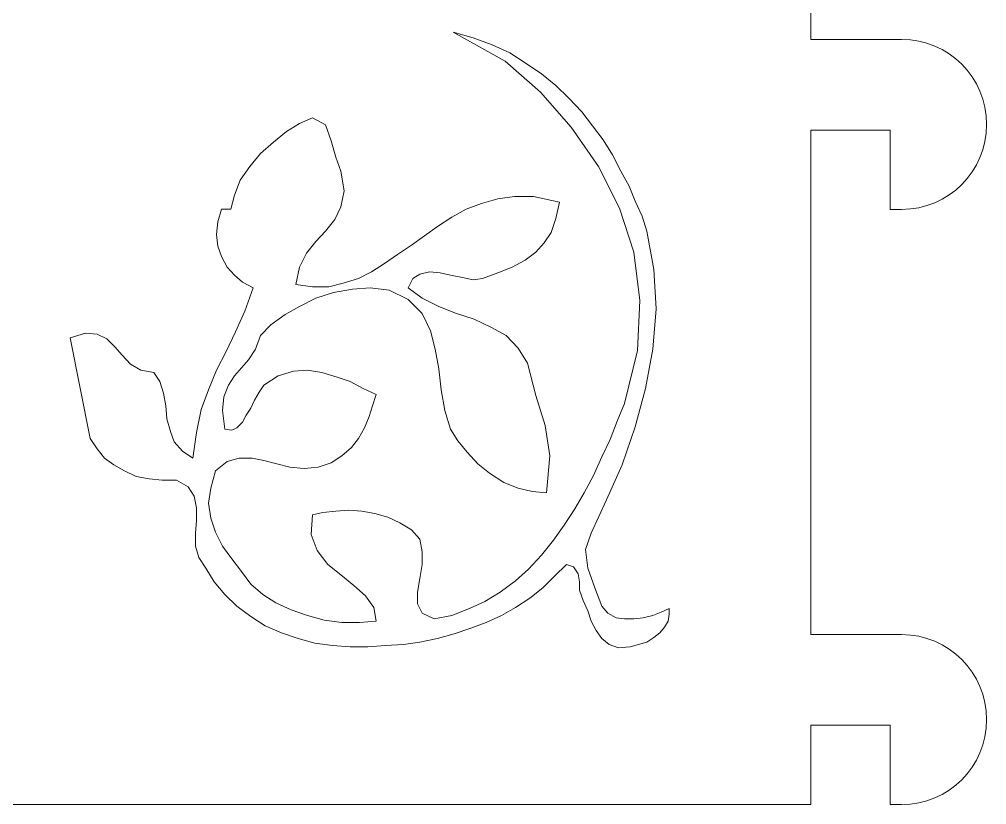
# Model space of a CAD drawing. Header units: millimetres. Extents: x -265 to 251, y -188 to 9.
# Drawn here: x 115.79 to 149.93, y -188.26 to -160.55 of the extents above; entities that cross this region are included whole.
import ezdxf

# ---------------------------------------------------------------- set-up
doc = ezdxf.new("R2010")
doc.units = ezdxf.units.MM
doc.header["$MEASUREMENT"] = 0
doc.layers.add('Camada 1', color=7, linetype='Continuous')

msp = doc.modelspace()

# ---------------------------------------------------------------- linework, layer by layer
at = {"layer": 'Camada 1', "color": 250, "lineweight": 9}
for points, knots in [([(53.7262, -98.2571), (53.7262, -98.2571), (56.5262, -98.2571), (56.5262, -98.2571), (56.5262, -98.2571), (56.5262, -98.2571), (140.9262, -98.2571), (140.9262, -98.2571), (140.9262, -98.2571), (140.9262, -98.2571), (143.7262, -98.2571), (143.7262, -98.2571), (143.7262, -98.2571), (143.7262, -98.2571), (146.9262, -98.2571), (146.9262, -98.2571), (146.9262, -98.2571), (148.583, -98.2571), (149.9262, -99.6003), (149.9262, -101.2571), (149.9262, -101.2571), (149.9262, -102.9139), (148.583, -104.2571), (146.9262, -104.2571), (146.9262, -104.2571), (146.9262, -104.2571), (146.5262, -104.2571), (146.5262, -104.2571), (146.5262, -104.2571), (146.5262, -104.2571), (146.5262, -101.4571), (146.5262, -101.4571), (146.5262, -101.4571), (146.5262, -101.4571), (143.7262, -101.4571), (143.7262, -101.4571), (143.7262, -101.4571), (143.7262, -101.4571), (143.7262, -104.2571), (143.7262, -104.2571), (143.7262, -104.2571), (143.7262, -104.2571), (143.7262, -119.2571), (143.7262, -119.2571), (143.7262, -119.2571), (143.7262, -119.2571), (146.9262, -119.2571), (146.9262, -119.2571), (146.9262, -119.2571), (148.583, -119.2571), (149.9262, -120.6003), (149.9262, -122.2571), (149.9262, -122.2571), (149.9262, -123.9139), (148.583, -125.2571), (146.9262, -125.2571), (146.9262, -125.2571), (146.9262, -125.2571), (146.5262, -125.2571), (146.5262, -125.2571), (146.5262, -125.2571), (146.5262, -125.2571), (146.5262, -122.4571), (146.5262, -122.4571), (146.5262, -122.4571), (146.5262, -122.4571), (143.7262, -122.4571), (143.7262, -122.4571), (143.7262, -122.4571), (143.7262, -122.4571), (143.7262, -125.2571), (143.7262, -125.2571), (143.7262, -125.2571), (143.7262, -125.2571), (143.7262, -140.2571), (143.7262, -140.2571), (143.7262, -140.2571), (143.7262, -140.2571), (146.9262, -140.2571), (146.9262, -140.2571), (146.9262, -140.2571), (148.583, -140.2571), (149.9262, -141.6003), (149.9262, -143.2571), (149.9262, -143.2571), (149.9262, -144.9139), (148.583, -146.2571), (146.9262, -146.2571), (146.9262, -146.2571), (146.9262, -146.2571), (146.5262, -146.2571), (146.5262, -146.2571), (146.5262, -146.2571), (146.5262, -146.2571), (146.5262, -143.4571), (146.5262, -143.4571), (146.5262, -143.4571), (146.5262, -143.4571), (143.7262, -143.4571), (143.7262, -143.4571), (143.7262, -143.4571), (143.7262, -143.4571), (143.7262, -146.2571), (143.7262, -146.2571), (143.7262, -146.2571), (143.7262, -146.2571), (143.7262, -161.2571), (143.7262, -161.2571), (143.7262, -161.2571), (143.7262, -161.2571), (146.9262, -161.2571), (146.9262, -161.2571), (146.9262, -161.2571), (148.583, -161.2571), (149.9262, -162.6003), (149.9262, -164.2571), (149.9262, -164.2571), (149.9262, -165.9139), (148.583, -167.2571), (146.9262, -167.2571), (146.9262, -167.2571), (146.9262, -167.2571), (146.5262, -167.2571), (146.5262, -167.2571), (146.5262, -167.2571), (146.5262, -167.2571), (146.5262, -164.4571), (146.5262, -164.4571), (146.5262, -164.4571), (146.5262, -164.4571), (143.7262, -164.4571), (143.7262, -164.4571), (143.7262, -164.4571), (143.7262, -164.4571), (143.7262, -167.2571), (143.7262, -167.2571), (143.7262, -167.2571), (143.7262, -167.2571), (143.7262, -182.2571), (143.7262, -182.2571), (143.7262, -182.2571), (143.7262, -182.2571), (146.9262, -182.2571), (146.9262, -182.2571), (146.9262, -182.2571), (148.583, -182.2571), (149.9262, -183.6003), (149.9262, -185.2571), (149.9262, -185.2571), (149.9262, -186.9139), (148.583, -188.2571), (146.9262, -188.2571), (146.9262, -188.2571), (146.9262, -188.2571), (146.5262, -188.2571), (146.5262, -188.2571), (146.5262, -188.2571), (146.5262, -188.2571), (146.5262, -185.4571), (146.5262, -185.4571), (146.5262, -185.4571), (146.5262, -185.4571), (143.7262, -185.4571), (143.7262, -185.4571), (143.7262, -185.4571), (143.7262, -185.4571), (143.7262, -188.2571), (143.7262, -188.2571), (143.7262, -188.2571), (143.7262, -188.2571), (140.9262, -188.2571), (140.9262, -188.2571), (140.9262, -188.2571), (140.9262, -188.2571), (56.5262, -188.2571), (56.5262, -188.2571), (56.5262, -188.2571), (56.5262, -188.2571), (53.7262, -188.2571), (53.7262, -188.2571), (53.7262, -188.2571), (53.7262, -188.2571), (53.7262, -185.4571), (53.7262, -185.4571), (53.7262, -185.4571), (53.7262, -185.4571), (50.9262, -185.4571), (50.9262, -185.4571), (50.9262, -185.4571), (50.9262, -185.4571), (50.9262, -188.2571), (50.9262, -188.2571), (50.9262, -188.2571), (50.9262, -188.2571), (50.5262, -188.2571), (50.5262, -188.2571), (50.5262, -188.2571), (48.8694, -188.2571), (47.5262, -186.9139), (47.5262, -185.2571), (47.5262, -185.2571), (47.5262, -183.6003), (48.8694, -182.2571), (50.5262, -182.2571), (50.5262, -182.2571), (50.5262, -182.2571), (53.7262, -182.2571), (53.7262, -182.2571), (53.7262, -182.2571), (53.7262, -182.2571), (53.7262, -167.2571), (53.7262, -167.2571), (53.7262, -167.2571), (53.7262, -167.2571), (53.7262, -164.4571), (53.7262, -164.4571), (53.7262, -164.4571), (53.7262, -164.4571), (50.9262, -164.4571), (50.9262, -164.4571), (50.9262, -164.4571), (50.9262, -164.4571), (50.9262, -167.2571), (50.9262, -167.2571), (50.9262, -167.2571), (50.9262, -167.2571), (50.5262, -167.2571), (50.5262, -167.2571), (50.5262, -167.2571), (48.8694, -167.2571), (47.5262, -165.9139), (47.5262, -164.2571), (47.5262, -164.2571), (47.5262, -162.6003), (48.8694, -161.2571), (50.5262, -161.2571), (50.5262, -161.2571), (50.5262, -161.2571), (53.7262, -161.2571), (53.7262, -161.2571), (53.7262, -161.2571), (53.7262, -161.2571), (53.7262, -146.2571), (53.7262, -146.2571), (53.7262, -146.2571), (53.7262, -146.2571), (53.7262, -143.4571), (53.7262, -143.4571), (53.7262, -143.4571), (53.7262, -143.4571), (50.9262, -143.4571), (50.9262, -143.4571), (50.9262, -143.4571), (50.9262, -143.4571), (50.9262, -146.2571), (50.9262, -146.2571), (50.9262, -146.2571), (50.9262, -146.2571), (50.5262, -146.2571), (50.5262, -146.2571), (50.5262, -146.2571), (48.8694, -146.2571), (47.5262, -144.9139), (47.5262, -143.2571), (47.5262, -143.2571), (47.5262, -141.6003), (48.8694, -140.2571), (50.5262, -140.2571), (50.5262, -140.2571), (50.5262, -140.2571), (53.7262, -140.2571), (53.7262, -140.2571), (53.7262, -140.2571), (53.7262, -140.2571), (53.7262, -125.2571), (53.7262, -125.2571), (53.7262, -125.2571), (53.7262, -125.2571), (53.7262, -122.4571), (53.7262, -122.4571), (53.7262, -122.4571), (53.7262, -122.4571), (50.9262, -122.4571), (50.9262, -122.4571), (50.9262, -122.4571), (50.9262, -122.4571), (50.9262, -125.2571), (50.9262, -125.2571), (50.9262, -125.2571), (50.9262, -125.2571), (50.5262, -125.2571), (50.5262, -125.2571), (50.5262, -125.2571), (48.8694, -125.2571), (47.5262, -123.9139), (47.5262, -122.2571), (47.5262, -122.2571), (47.5262, -120.6003), (48.8694, -119.2571), (50.5262, -119.2571), (50.5262, -119.2571), (50.5262, -119.2571), (53.7262, -119.2571), (53.7262, -119.2571), (53.7262, -119.2571), (53.7262, -119.2571), (53.7262, -104.2571), (53.7262, -104.2571), (53.7262, -104.2571), (53.7262, -104.2571), (53.7262, -101.4571), (53.7262, -101.4571), (53.7262, -101.4571), (53.7262, -101.4571), (50.9262, -101.4571), (50.9262, -101.4571), (50.9262, -101.4571), (50.9262, -101.4571), (50.9262, -104.2571), (50.9262, -104.2571), (50.9262, -104.2571), (50.9262, -104.2571), (50.5262, -104.2571), (50.5262, -104.2571), (50.5262, -104.2571), (48.8694, -104.2571), (47.5262, -102.9139), (47.5262, -101.2571), (47.5262, -101.2571), (47.5262, -99.6003), (48.8694, -98.2571), (50.5262, -98.2571), (50.5262, -98.2571), (50.5262, -98.2571), (53.7262, -98.2571), (53.7262, -98.2571)], [0, 0, 0, 0, 0.0117647, 0.0117647, 0.0117647, 0.0117647, 0.0235294, 0.0235294, 0.0235294, 0.0235294, 0.0352941, 0.0352941, 0.0352941, 0.0352941, 0.0470588, 0.0470588, 0.0470588, 0.0470588, 0.0588235, 0.0588235, 0.0588235, 0.0588235, 0.0705882, 0.0705882, 0.0705882, 0.0705882, 0.0823529, 0.0823529, 0.0823529, 0.0823529, 0.0941176, 0.0941176, 0.0941176, 0.0941176, 0.1058824, 0.1058824, 0.1058824, 0.1058824, 0.1176471, 0.1176471, 0.1176471, 0.1176471, 0.1294118, 0.1294118, 0.1294118, 0.1294118, 0.1411765, 0.1411765, 0.1411765, 0.1411765, 0.1529412, 0.1529412, 0.1529412, 0.1529412, 0.1647059, 0.1647059, 0.1647059, 0.1647059, 0.1764706, 0.1764706, 0.1764706, 0.1764706, 0.1882353, 0.1882353, 0.1882353, 0.1882353, 0.2, 0.2, 0.2, 0.2, 0.2117647, 0.2117647, 0.2117647, 0.2117647, 0.2235294, 0.2235294, 0.2235294, 0.2235294, 0.2352941, 0.2352941, 0.2352941, 0.2352941, 0.2470588, 0.2470588, 0.2470588, 0.2470588, 0.2588235, 0.2588235, 0.2588235, 0.2588235, 0.2705882, 0.2705882, 0.2705882, 0.2705882, 0.2823529, 0.2823529, 0.2823529, 0.2823529, 0.2941176, 0.2941176, 0.2941176, 0.2941176, 0.3058824, 0.3058824, 0.3058824, 0.3058824, 0.3176471, 0.3176471, 0.3176471, 0.3176471, 0.3294118, 0.3294118, 0.3294118, 0.3294118, 0.3411765, 0.3411765, 0.3411765, 0.3411765, 0.3529412, 0.3529412, 0.3529412, 0.3529412, 0.3647059, 0.3647059, 0.3647059, 0.3647059, 0.3764706, 0.3764706, 0.3764706, 0.3764706, 0.3882353, 0.3882353, 0.3882353, 0.3882353, 0.4, 0.4, 0.4, 0.4, 0.4117647, 0.4117647, 0.4117647, 0.4117647, 0.4235294, 0.4235294, 0.4235294, 0.4235294, 0.4352941, 0.4352941, 0.4352941, 0.4352941, 0.4470588, 0.4470588, 0.4470588, 0.4470588, 0.4588235, 0.4588235, 0.4588235, 0.4588235, 0.4705882, 0.4705882, 0.4705882, 0.4705882, 0.4823529, 0.4823529, 0.4823529, 0.4823529, 0.4941176, 0.4941176, 0.4941176, 0.4941176, 0.5058824, 0.5058824, 0.5058824, 0.5058824, 0.5176471, 0.5176471, 0.5176471, 0.5176471, 0.5294118, 0.5294118, 0.5294118, 0.5294118, 0.5411765, 0.5411765, 0.5411765, 0.5411765, 0.5529412, 0.5529412, 0.5529412, 0.5529412, 0.5647059, 0.5647059, 0.5647059, 0.5647059, 0.5764706, 0.5764706, 0.5764706, 0.5764706, 0.5882353, 0.5882353, 0.5882353, 0.5882353, 0.6, 0.6, 0.6, 0.6, 0.6117647, 0.6117647, 0.6117647, 0.6117647, 0.6235294, 0.6235294, 0.6235294, 0.6235294, 0.6352941, 0.6352941, 0.6352941, 0.6352941, 0.6470588, 0.6470588, 0.6470588, 0.6470588, 0.6588235, 0.6588235, 0.6588235, 0.6588235, 0.6705882, 0.6705882, 0.6705882, 0.6705882, 0.6823529, 0.6823529, 0.6823529, 0.6823529, 0.6941176, 0.6941176, 0.6941176, 0.6941176, 0.7058824, 0.7058824, 0.7058824, 0.7058824, 0.7176471, 0.7176471, 0.7176471, 0.7176471, 0.7294118, 0.7294118, 0.7294118, 0.7294118, 0.7411765, 0.7411765, 0.7411765, 0.7411765, 0.7529412, 0.7529412, 0.7529412, 0.7529412, 0.7647059, 0.7647059, 0.7647059, 0.7647059, 0.7764706, 0.7764706, 0.7764706, 0.7764706, 0.7882353, 0.7882353, 0.7882353, 0.7882353, 0.8, 0.8, 0.8, 0.8, 0.8117647, 0.8117647, 0.8117647, 0.8117647, 0.8235294, 0.8235294, 0.8235294, 0.8235294, 0.8352941, 0.8352941, 0.8352941, 0.8352941, 0.8470588, 0.8470588, 0.8470588, 0.8470588, 0.8588235, 0.8588235, 0.8588235, 0.8588235, 0.8705882, 0.8705882, 0.8705882, 0.8705882, 0.8823529, 0.8823529, 0.8823529, 0.8823529, 0.8941176, 0.8941176, 0.8941176, 0.8941176, 0.9058824, 0.9058824, 0.9058824, 0.9058824, 0.9176471, 0.9176471, 0.9176471, 0.9176471, 0.9294118, 0.9294118, 0.9294118, 0.9294118, 0.9411765, 0.9411765, 0.9411765, 0.9411765, 0.9529412, 0.9529412, 0.9529412, 0.9529412, 0.9647059, 0.9647059, 0.9647059, 0.9647059, 0.9764706, 0.9764706, 0.9764706, 0.9764706, 1, 1, 1, 1]), ([(137.9338, -168.0249), (137.9338, -168.0249), (138.184, -169.3725), (138.184, -169.3725), (138.184, -169.3725), (138.184, -169.3725), (138.2674, -170.7608), (138.2674, -170.7608), (138.2674, -170.7608), (138.2674, -170.7608), (138.1423, -172.1902), (138.1423, -172.1902), (138.1423, -172.1902), (138.1423, -172.1902), (137.892, -173.5787), (137.892, -173.5787), (137.892, -173.5787), (137.892, -173.5787), (137.5166, -174.9264), (137.5166, -174.9264), (137.5166, -174.9264), (137.5166, -174.9264), (137.0577, -176.2738), (137.0577, -176.2738), (137.0577, -176.2738), (137.0577, -176.2738), (136.5156, -177.499), (136.5156, -177.499), (136.5156, -177.499), (136.5156, -177.499), (135.9734, -178.6833), (135.9734, -178.6833), (135.9734, -178.6833), (135.9734, -178.6833), (135.7648, -179.2549), (135.7648, -179.2549), (135.7648, -179.2549), (135.7648, -179.2549), (135.8482, -179.9083), (135.8482, -179.9083), (135.8482, -179.9083), (135.8482, -179.9083), (136.0985, -180.6027), (136.0985, -180.6027), (136.0985, -180.6027), (136.0985, -180.6027), (136.3486, -181.256), (136.3486, -181.256), (136.3486, -181.256), (136.3486, -181.256), (136.5573, -181.501), (136.5573, -181.501), (136.5573, -181.501), (136.5573, -181.501), (136.8493, -181.6644), (136.8493, -181.6644), (136.8493, -181.6644), (136.8493, -181.6644), (137.1412, -181.7053), (137.1412, -181.7053), (137.1412, -181.7053), (137.1412, -181.7053), (137.4749, -181.7053), (137.4749, -181.7053), (137.4749, -181.7053), (137.4749, -181.7053), (137.8086, -181.6644), (137.8086, -181.6644), (137.8086, -181.6644), (137.8086, -181.6644), (138.1423, -181.5827), (138.1423, -181.5827), (138.1423, -181.5827), (138.1423, -181.5827), (138.4342, -181.4603), (138.4342, -181.4603), (138.4342, -181.4603), (138.4342, -181.4603), (138.7262, -181.3377), (138.7262, -181.3377), (138.7262, -181.3377), (138.7262, -181.3377), (138.7262, -181.542), (138.7262, -181.542), (138.7262, -181.542), (138.7262, -181.542), (138.6844, -181.787), (138.6844, -181.787), (138.6844, -181.787), (138.6844, -181.787), (138.5593, -181.9912), (138.5593, -181.9912), (138.5593, -181.9912), (138.5593, -181.9912), (138.3925, -182.1953), (138.3925, -182.1953), (138.3925, -182.1953), (138.3925, -182.1953), (138.184, -182.3588), (138.184, -182.3588), (138.184, -182.3588), (138.184, -182.3588), (137.9338, -182.5219), (137.9338, -182.5219), (137.9338, -182.5219), (137.9338, -182.5219), (137.6418, -182.6037), (137.6418, -182.6037), (137.6418, -182.6037), (137.6418, -182.6037), (137.3497, -182.6854), (137.3497, -182.6854), (137.3497, -182.6854), (137.3497, -182.6854), (136.9327, -182.7262), (136.9327, -182.7262), (136.9327, -182.7262), (136.9327, -182.7262), (136.599, -182.6037), (136.599, -182.6037), (136.599, -182.6037), (136.599, -182.6037), (136.3486, -182.3996), (136.3486, -182.3996), (136.3486, -182.3996), (136.3486, -182.3996), (136.1402, -182.1136), (136.1402, -182.1136), (136.1402, -182.1136), (136.1402, -182.1136), (135.9734, -181.787), (135.9734, -181.787), (135.9734, -181.787), (135.9734, -181.787), (135.8482, -181.4195), (135.8482, -181.4195), (135.8482, -181.4195), (135.8482, -181.4195), (135.6813, -181.0519), (135.6813, -181.0519), (135.6813, -181.0519), (135.6813, -181.0519), (135.5563, -180.6843), (135.5563, -180.6843), (135.5563, -180.6843), (135.5563, -180.6843), (135.5563, -180.3985), (135.5563, -180.3985), (135.5563, -180.3985), (135.5563, -180.3985), (135.5145, -180.1128), (135.5145, -180.1128), (135.5145, -180.1128), (135.5145, -180.1128), (135.3477, -179.8675), (135.3477, -179.8675), (135.3477, -179.8675), (135.3477, -179.8675), (135.0973, -179.7861), (135.0973, -179.7861), (135.0973, -179.7861), (135.0973, -179.7861), (134.6804, -180.1942), (134.6804, -180.1942), (134.6804, -180.1942), (134.6804, -180.1942), (134.2633, -180.6027), (134.2633, -180.6027), (134.2633, -180.6027), (134.2633, -180.6027), (133.8045, -180.9703), (133.8045, -180.9703), (133.8045, -180.9703), (133.8045, -180.9703), (133.3039, -181.2969), (133.3039, -181.2969), (133.3039, -181.2969), (133.3039, -181.2969), (132.8033, -181.5827), (132.8033, -181.5827), (132.8033, -181.5827), (132.8033, -181.5827), (132.2612, -181.8277), (132.2612, -181.8277), (132.2612, -181.8277), (132.2612, -181.8277), (131.7188, -182.0321), (131.7188, -182.0321), (131.7188, -182.0321), (131.7188, -182.0321), (131.135, -182.2361), (131.135, -182.2361), (131.135, -182.2361), (131.135, -182.2361), (130.5511, -182.3996), (130.5511, -182.3996), (130.5511, -182.3996), (130.5511, -182.3996), (129.9254, -182.5219), (129.9254, -182.5219), (129.9254, -182.5219), (129.9254, -182.5219), (129.3415, -182.6037), (129.3415, -182.6037), (129.3415, -182.6037), (129.3415, -182.6037), (128.7158, -182.6445), (128.7158, -182.6445), (128.7158, -182.6445), (128.7158, -182.6445), (128.0901, -182.6854), (128.0901, -182.6854), (128.0901, -182.6854), (128.0901, -182.6854), (127.4644, -182.6854), (127.4644, -182.6854), (127.4644, -182.6854), (127.4644, -182.6854), (126.8387, -182.6445), (126.8387, -182.6445), (126.8387, -182.6445), (126.8387, -182.6445), (126.2131, -182.5627), (126.2131, -182.5627), (126.2131, -182.5627), (126.2131, -182.5627), (125.6292, -182.3996), (125.6292, -182.3996), (125.6292, -182.3996), (125.6292, -182.3996), (125.0452, -182.1953), (125.0452, -182.1953), (125.0452, -182.1953), (125.0452, -182.1953), (124.4614, -181.9504), (124.4614, -181.9504), (124.4614, -181.9504), (124.4614, -181.9504), (123.9608, -181.6236), (123.9608, -181.6236), (123.9608, -181.6236), (123.9608, -181.6236), (123.4602, -181.256), (123.4602, -181.256), (123.4602, -181.256), (123.4602, -181.256), (123.043, -180.8476), (123.043, -180.8476), (123.043, -180.8476), (123.043, -180.8476), (122.6678, -180.3985), (122.6678, -180.3985), (122.6678, -180.3985), (122.6678, -180.3985), (122.3759, -179.9083), (122.3759, -179.9083), (122.3759, -179.9083), (122.3759, -179.9083), (122.1255, -179.5409), (122.1255, -179.5409), (122.1255, -179.5409), (122.1255, -179.5409), (122.0005, -179.1326), (122.0005, -179.1326), (122.0005, -179.1326), (122.0005, -179.1326), (122.0005, -178.6833), (122.0005, -178.6833), (122.0005, -178.6833), (122.0005, -178.6833), (122.0422, -178.2341), (122.0422, -178.2341), (122.0422, -178.2341), (122.0422, -178.2341), (122.0422, -177.785), (122.0422, -177.785), (122.0422, -177.785), (122.0422, -177.785), (121.9588, -177.3766), (121.9588, -177.3766), (121.9588, -177.3766), (121.9588, -177.3766), (121.7502, -177.0498), (121.7502, -177.0498), (121.7502, -177.0498), (121.7502, -177.0498), (121.3331, -176.8048), (121.3331, -176.8048), (121.3331, -176.8048), (121.3331, -176.8048), (120.8325, -176.8048), (120.8325, -176.8048), (120.8325, -176.8048), (120.8325, -176.8048), (120.3738, -176.764), (120.3738, -176.764), (120.3738, -176.764), (120.3738, -176.764), (119.915, -176.6822), (119.915, -176.6822), (119.915, -176.6822), (119.915, -176.6822), (119.4978, -176.4781), (119.4978, -176.4781), (119.4978, -176.4781), (119.4978, -176.4781), (119.1223, -176.2738), (119.1223, -176.2738), (119.1223, -176.2738), (119.1223, -176.2738), (118.7886, -176.0288), (118.7886, -176.0288), (118.7886, -176.0288), (118.7886, -176.0288), (118.5385, -175.7022), (118.5385, -175.7022), (118.5385, -175.7022), (118.5385, -175.7022), (118.2882, -175.3346), (118.2882, -175.3346), (118.2882, -175.3346), (118.2882, -175.3346), (117.579, -171.7818), (117.579, -171.7818), (117.579, -171.7818), (117.579, -171.7818), (118.1213, -171.6185), (118.1213, -171.6185), (118.1213, -171.6185), (118.1213, -171.6185), (118.5385, -171.6594), (118.5385, -171.6594), (118.5385, -171.6594), (118.5385, -171.6594), (118.8721, -171.8226), (118.8721, -171.8226), (118.8721, -171.8226), (118.8721, -171.8226), (119.1641, -172.1085), (119.1641, -172.1085), (119.1641, -172.1085), (119.1641, -172.1085), (119.4142, -172.3943), (119.4142, -172.3943), (119.4142, -172.3943), (119.4142, -172.3943), (119.7064, -172.7211), (119.7064, -172.7211), (119.7064, -172.7211), (119.7064, -172.7211), (120.0816, -172.9253), (120.0816, -172.9253), (120.0816, -172.9253), (120.0816, -172.9253), (120.5406, -173.007), (120.5406, -173.007), (120.5406, -173.007), (120.5406, -173.007), (120.749, -173.3337), (120.749, -173.3337), (120.749, -173.3337), (120.749, -173.3337), (120.8743, -173.7419), (120.8743, -173.7419), (120.8743, -173.7419), (120.8743, -173.7419), (120.9576, -174.1913), (120.9576, -174.1913), (120.9576, -174.1913), (120.9576, -174.1913), (120.9995, -174.6403), (120.9995, -174.6403), (120.9995, -174.6403), (120.9995, -174.6403), (121.1245, -175.0895), (121.1245, -175.0895), (121.1245, -175.0895), (121.1245, -175.0895), (121.2496, -175.4572), (121.2496, -175.4572), (121.2496, -175.4572), (121.2496, -175.4572), (121.5416, -175.7839), (121.5416, -175.7839), (121.5416, -175.7839), (121.5416, -175.7839), (121.9169, -176.0288), (121.9169, -176.0288), (121.9169, -176.0288), (121.9169, -176.0288), (122.0422, -175.1305), (122.0422, -175.1305), (122.0422, -175.1305), (122.0422, -175.1305), (122.209, -174.3138), (122.209, -174.3138), (122.209, -174.3138), (122.209, -174.3138), (122.4591, -173.6196), (122.4591, -173.6196), (122.4591, -173.6196), (122.4591, -173.6196), (122.7511, -172.9253), (122.7511, -172.9253), (122.7511, -172.9253), (122.7511, -172.9253), (123.0848, -172.272), (123.0848, -172.272), (123.0848, -172.272), (123.0848, -172.272), (123.4185, -171.5776), (123.4185, -171.5776), (123.4185, -171.5776), (123.4185, -171.5776), (123.7522, -170.8425), (123.7522, -170.8425), (123.7522, -170.8425), (123.7522, -170.8425), (124.0442, -170.026), (124.0442, -170.026), (124.0442, -170.026), (124.0442, -170.026), (123.6688, -169.8216), (123.6688, -169.8216), (123.6688, -169.8216), (123.6688, -169.8216), (123.3767, -169.5765), (123.3767, -169.5765), (123.3767, -169.5765), (123.3767, -169.5765), (123.1265, -169.2908), (123.1265, -169.2908), (123.1265, -169.2908), (123.1265, -169.2908), (122.918, -168.9232), (122.918, -168.9232), (122.918, -168.9232), (122.918, -168.9232), (122.7928, -168.5557), (122.7928, -168.5557), (122.7928, -168.5557), (122.7928, -168.5557), (122.7511, -168.1472), (122.7511, -168.1472), (122.7511, -168.1472), (122.7511, -168.1472), (122.7928, -167.6982), (122.7928, -167.6982), (122.7928, -167.6982), (122.7928, -167.6982), (122.918, -167.2488), (122.918, -167.2488), (122.918, -167.2488), (122.918, -167.2488), (123.2518, -167.2488), (123.2518, -167.2488), (123.2518, -167.2488), (123.2518, -167.2488), (123.3767, -166.7589), (123.3767, -166.7589), (123.3767, -166.7589), (123.3767, -166.7589), (123.5855, -166.228), (123.5855, -166.228), (123.5855, -166.228), (123.5855, -166.228), (123.9191, -165.7379), (123.9191, -165.7379), (123.9191, -165.7379), (123.9191, -165.7379), (124.2945, -165.2887), (124.2945, -165.2887), (124.2945, -165.2887), (124.2945, -165.2887), (124.7532, -164.8804), (124.7532, -164.8804), (124.7532, -164.8804), (124.7532, -164.8804), (125.2122, -164.5128), (125.2122, -164.5128), (125.2122, -164.5128), (125.2122, -164.5128), (125.671, -164.227), (125.671, -164.227), (125.671, -164.227), (125.671, -164.227), (126.1297, -164.0227), (126.1297, -164.0227), (126.1297, -164.0227), (126.1297, -164.0227), (126.5885, -164.2677), (126.5885, -164.2677), (126.5885, -164.2677), (126.5885, -164.2677), (126.7971, -164.8396), (126.7971, -164.8396), (126.7971, -164.8396), (126.7971, -164.8396), (126.964, -165.4112), (126.964, -165.4112), (126.964, -165.4112), (126.964, -165.4112), (127.1307, -165.9012), (127.1307, -165.9012), (127.1307, -165.9012), (127.1307, -165.9012), (127.2558, -166.5954), (127.2558, -166.5954), (127.2558, -166.5954), (127.2558, -166.5954), (127.1307, -167.1672), (127.1307, -167.1672), (127.1307, -167.1672), (127.1307, -167.1672), (126.9222, -167.6165), (126.9222, -167.6165), (126.9222, -167.6165), (126.9222, -167.6165), (126.5885, -168.0249), (126.5885, -168.0249), (126.5885, -168.0249), (126.5885, -168.0249), (126.2549, -168.3923), (126.2549, -168.3923), (126.2549, -168.3923), (126.2549, -168.3923), (125.9212, -168.8006), (125.9212, -168.8006), (125.9212, -168.8006), (125.9212, -168.8006), (125.671, -169.2908), (125.671, -169.2908), (125.671, -169.2908), (125.671, -169.2908), (125.5458, -169.9033), (125.5458, -169.9033), (125.5458, -169.9033), (125.5458, -169.9033), (126.1297, -169.985), (126.1297, -169.985), (126.1297, -169.985), (126.1297, -169.985), (126.7135, -169.985), (126.7135, -169.985), (126.7135, -169.985), (126.7135, -169.985), (127.2142, -169.8625), (127.2142, -169.8625), (127.2142, -169.8625), (127.2142, -169.8625), (127.7564, -169.6992), (127.7564, -169.6992), (127.7564, -169.6992), (127.7564, -169.6992), (128.2152, -169.4541), (128.2152, -169.4541), (128.2152, -169.4541), (128.2152, -169.4541), (128.6742, -169.1681), (128.6742, -169.1681), (128.6742, -169.1681), (128.6742, -169.1681), (129.1329, -168.8415), (129.1329, -168.8415), (129.1329, -168.8415), (129.1329, -168.8415), (129.6334, -168.5148), (129.6334, -168.5148), (129.6334, -168.5148), (129.6334, -168.5148), (130.0921, -168.188), (130.0921, -168.188), (130.0921, -168.188), (130.0921, -168.188), (130.5511, -167.8614), (130.5511, -167.8614), (130.5511, -167.8614), (130.5511, -167.8614), (131.0515, -167.5347), (131.0515, -167.5347), (131.0515, -167.5347), (131.0515, -167.5347), (131.5521, -167.2488), (131.5521, -167.2488), (131.5521, -167.2488), (131.5521, -167.2488), (132.0943, -167.0448), (132.0943, -167.0448), (132.0943, -167.0448), (132.0943, -167.0448), (132.6782, -166.8813), (132.6782, -166.8813), (132.6782, -166.8813), (132.6782, -166.8813), (133.2622, -166.7996), (133.2622, -166.7996), (133.2622, -166.7996), (133.2622, -166.7996), (133.9296, -166.7996), (133.9296, -166.7996), (133.9296, -166.7996), (133.9296, -166.7996), (134.8471, -167.0038), (134.8471, -167.0038), (134.8471, -167.0038), (134.8471, -167.0038), (134.722, -167.5756), (134.722, -167.5756), (134.722, -167.5756), (134.722, -167.5756), (134.5553, -168.0657), (134.5553, -168.0657), (134.5553, -168.0657), (134.5553, -168.0657), (134.305, -168.4333), (134.305, -168.4333), (134.305, -168.4333), (134.305, -168.4333), (134.0129, -168.7599), (134.0129, -168.7599), (134.0129, -168.7599), (134.0129, -168.7599), (133.6376, -169.0459), (133.6376, -169.0459), (133.6376, -169.0459), (133.6376, -169.0459), (133.1788, -169.2908), (133.1788, -169.2908), (133.1788, -169.2908), (133.1788, -169.2908), (132.6782, -169.495), (132.6782, -169.495), (132.6782, -169.495), (132.6782, -169.495), (132.1359, -169.6992), (132.1359, -169.6992), (132.1359, -169.6992), (132.1359, -169.6992), (131.8023, -169.74), (131.8023, -169.74), (131.8023, -169.74), (131.8023, -169.74), (131.4269, -169.6583), (131.4269, -169.6583), (131.4269, -169.6583), (131.4269, -169.6583), (131.0099, -169.5765), (131.0099, -169.5765), (131.0099, -169.5765), (131.0099, -169.5765), (130.6346, -169.495), (130.6346, -169.495), (130.6346, -169.495), (130.6346, -169.495), (130.2591, -169.4541), (130.2591, -169.4541), (130.2591, -169.4541), (130.2591, -169.4541), (129.9254, -169.5358), (129.9254, -169.5358), (129.9254, -169.5358), (129.9254, -169.5358), (129.6752, -169.6992), (129.6752, -169.6992), (129.6752, -169.6992), (129.6752, -169.6992), (129.5083, -170.026), (129.5083, -170.026), (129.5083, -170.026), (129.5083, -170.026), (130.0089, -170.3934), (130.0089, -170.3934), (130.0089, -170.3934), (130.0089, -170.3934), (130.5928, -170.6793), (130.5928, -170.6793), (130.5928, -170.6793), (130.5928, -170.6793), (131.2184, -170.9243), (131.2184, -170.9243), (131.2184, -170.9243), (131.2184, -170.9243), (131.8441, -171.1284), (131.8441, -171.1284), (131.8441, -171.1284), (131.8441, -171.1284), (132.4279, -171.4142), (132.4279, -171.4142), (132.4279, -171.4142), (132.4279, -171.4142), (132.9703, -171.7003), (132.9703, -171.7003), (132.9703, -171.7003), (132.9703, -171.7003), (133.3873, -172.1494), (133.3873, -172.1494), (133.3873, -172.1494), (133.3873, -172.1494), (133.7209, -172.6804), (133.7209, -172.6804), (133.7209, -172.6804), (133.7209, -172.6804), (134.0129, -173.8236), (134.0129, -173.8236), (134.0129, -173.8236), (134.0129, -173.8236), (134.3465, -174.8855), (134.3465, -174.8855), (134.3465, -174.8855), (134.3465, -174.8855), (134.5134, -175.9472), (134.5134, -175.9472), (134.5134, -175.9472), (134.5134, -175.9472), (134.3883, -177.2539), (134.3883, -177.2539), (134.3883, -177.2539), (134.3883, -177.2539), (133.8878, -177.2132), (133.8878, -177.2132), (133.8878, -177.2132), (133.8878, -177.2132), (133.3873, -177.0906), (133.3873, -177.0906), (133.3873, -177.0906), (133.3873, -177.0906), (132.8868, -176.8865), (132.8868, -176.8865), (132.8868, -176.8865), (132.8868, -176.8865), (132.3862, -176.5598), (132.3862, -176.5598), (132.3862, -176.5598), (132.3862, -176.5598), (131.9693, -176.2331), (131.9693, -176.2331), (131.9693, -176.2331), (131.9693, -176.2331), (131.5937, -175.8247), (131.5937, -175.8247), (131.5937, -175.8247), (131.5937, -175.8247), (131.2601, -175.4163), (131.2601, -175.4163), (131.2601, -175.4163), (131.2601, -175.4163), (131.0099, -175.0079), (131.0099, -175.0079), (131.0099, -175.0079), (131.0099, -175.0079), (130.8013, -174.3545), (130.8013, -174.3545), (130.8013, -174.3545), (130.8013, -174.3545), (130.6762, -173.6196), (130.6762, -173.6196), (130.6762, -173.6196), (130.6762, -173.6196), (130.5928, -172.8845), (130.5928, -172.8845), (130.5928, -172.8845), (130.5928, -172.8845), (130.4676, -172.1902), (130.4676, -172.1902), (130.4676, -172.1902), (130.4676, -172.1902), (130.3007, -171.5368), (130.3007, -171.5368), (130.3007, -171.5368), (130.3007, -171.5368), (130.0089, -170.9243), (130.0089, -170.9243), (130.0089, -170.9243), (130.0089, -170.9243), (129.5083, -170.434), (129.5083, -170.434), (129.5083, -170.434), (129.5083, -170.434), (128.8409, -170.1074), (128.8409, -170.1074), (128.8409, -170.1074), (128.8409, -170.1074), (128.1736, -170.026), (128.1736, -170.026), (128.1736, -170.026), (128.1736, -170.026), (127.5479, -170.0667), (127.5479, -170.0667), (127.5479, -170.0667), (127.5479, -170.0667), (126.8806, -170.1891), (126.8806, -170.1891), (126.8806, -170.1891), (126.8806, -170.1891), (126.2549, -170.3934), (126.2549, -170.3934), (126.2549, -170.3934), (126.2549, -170.3934), (125.671, -170.6793), (125.671, -170.6793), (125.671, -170.6793), (125.671, -170.6793), (125.1704, -170.9652), (125.1704, -170.9652), (125.1704, -170.9652), (125.1704, -170.9652), (124.67, -171.3327), (124.67, -171.3327), (124.67, -171.3327), (124.67, -171.3327), (124.2945, -171.7003), (124.2945, -171.7003), (124.2945, -171.7003), (124.2945, -171.7003), (124.1275, -172.1902), (124.1275, -172.1902), (124.1275, -172.1902), (124.1275, -172.1902), (123.8774, -172.5577), (123.8774, -172.5577), (123.8774, -172.5577), (123.8774, -172.5577), (123.6271, -172.8435), (123.6271, -172.8435), (123.6271, -172.8435), (123.6271, -172.8435), (123.3767, -173.1295), (123.3767, -173.1295), (123.3767, -173.1295), (123.3767, -173.1295), (123.1683, -173.4561), (123.1683, -173.4561), (123.1683, -173.4561), (123.1683, -173.4561), (123.0015, -173.8645), (123.0015, -173.8645), (123.0015, -173.8645), (123.0015, -173.8645), (122.9598, -174.3545), (122.9598, -174.3545), (122.9598, -174.3545), (122.9598, -174.3545), (123.043, -175.0079), (123.043, -175.0079), (123.043, -175.0079), (123.043, -175.0079), (123.2935, -175.0488), (123.2935, -175.0488), (123.2935, -175.0488), (123.2935, -175.0488), (123.4602, -174.9671), (123.4602, -174.9671), (123.4602, -174.9671), (123.4602, -174.9671), (123.6688, -174.7629), (123.6688, -174.7629), (123.6688, -174.7629), (123.6688, -174.7629), (123.7939, -174.518), (123.7939, -174.518), (123.7939, -174.518), (123.7939, -174.518), (123.9608, -174.273), (123.9608, -174.273), (123.9608, -174.273), (123.9608, -174.273), (124.0859, -173.9871), (124.0859, -173.9871), (124.0859, -173.9871), (124.0859, -173.9871), (124.2528, -173.7011), (124.2528, -173.7011), (124.2528, -173.7011), (124.2528, -173.7011), (124.4196, -173.4561), (124.4196, -173.4561), (124.4196, -173.4561), (124.4196, -173.4561), (124.9201, -173.1295), (124.9201, -173.1295), (124.9201, -173.1295), (124.9201, -173.1295), (125.4623, -172.9661), (125.4623, -172.9661), (125.4623, -172.9661), (125.4623, -172.9661), (125.963, -172.9253), (125.963, -172.9253), (125.963, -172.9253), (125.963, -172.9253), (126.4634, -173.007), (126.4634, -173.007), (126.4634, -173.007), (126.4634, -173.007), (127.0057, -173.1703), (127.0057, -173.1703), (127.0057, -173.1703), (127.0057, -173.1703), (127.4644, -173.3337), (127.4644, -173.3337), (127.4644, -173.3337), (127.4644, -173.3337), (127.9234, -173.5787), (127.9234, -173.5787), (127.9234, -173.5787), (127.9234, -173.5787), (128.3821, -173.7828), (128.3821, -173.7828), (128.3821, -173.7828), (128.3821, -173.7828), (128.257, -174.1913), (128.257, -174.1913), (128.257, -174.1913), (128.257, -174.1913), (128.1318, -174.5588), (128.1318, -174.5588), (128.1318, -174.5588), (128.1318, -174.5588), (127.965, -174.9671), (127.965, -174.9671), (127.965, -174.9671), (127.965, -174.9671), (127.7564, -175.3346), (127.7564, -175.3346), (127.7564, -175.3346), (127.7564, -175.3346), (127.5062, -175.6613), (127.5062, -175.6613), (127.5062, -175.6613), (127.5062, -175.6613), (127.1726, -175.9472), (127.1726, -175.9472), (127.1726, -175.9472), (127.1726, -175.9472), (126.7971, -176.1923), (126.7971, -176.1923), (126.7971, -176.1923), (126.7971, -176.1923), (126.3384, -176.3556), (126.3384, -176.3556), (126.3384, -176.3556), (126.3384, -176.3556), (125.8377, -176.3964), (125.8377, -176.3964), (125.8377, -176.3964), (125.8377, -176.3964), (125.3374, -176.3556), (125.3374, -176.3556), (125.3374, -176.3556), (125.3374, -176.3556), (124.8783, -176.2331), (124.8783, -176.2331), (124.8783, -176.2331), (124.8783, -176.2331), (124.4196, -176.1106), (124.4196, -176.1106), (124.4196, -176.1106), (124.4196, -176.1106), (124.0027, -176.0288), (124.0027, -176.0288), (124.0027, -176.0288), (124.0027, -176.0288), (123.5437, -176.0288), (123.5437, -176.0288), (123.5437, -176.0288), (123.5437, -176.0288), (123.1265, -176.1514), (123.1265, -176.1514), (123.1265, -176.1514), (123.1265, -176.1514), (122.7096, -176.4781), (122.7096, -176.4781), (122.7096, -176.4781), (122.7096, -176.4781), (122.5426, -177.0906), (122.5426, -177.0906), (122.5426, -177.0906), (122.5426, -177.0906), (122.4591, -177.6215), (122.4591, -177.6215), (122.4591, -177.6215), (122.4591, -177.6215), (122.5426, -178.1525), (122.5426, -178.1525), (122.5426, -178.1525), (122.5426, -178.1525), (122.7096, -178.6425), (122.7096, -178.6425), (122.7096, -178.6425), (122.7096, -178.6425), (122.9598, -179.1326), (122.9598, -179.1326), (122.9598, -179.1326), (122.9598, -179.1326), (123.2935, -179.5817), (123.2935, -179.5817), (123.2935, -179.5817), (123.2935, -179.5817), (123.6271, -180.031), (123.6271, -180.031), (123.6271, -180.031), (123.6271, -180.031), (123.9608, -180.4802), (123.9608, -180.4802), (123.9608, -180.4802), (123.9608, -180.4802), (124.3779, -180.8476), (124.3779, -180.8476), (124.3779, -180.8476), (124.3779, -180.8476), (124.8367, -181.1337), (124.8367, -181.1337), (124.8367, -181.1337), (124.8367, -181.1337), (125.3789, -181.3786), (125.3789, -181.3786), (125.3789, -181.3786), (125.3789, -181.3786), (125.963, -181.5827), (125.963, -181.5827), (125.963, -181.5827), (125.963, -181.5827), (126.5469, -181.7462), (126.5469, -181.7462), (126.5469, -181.7462), (126.5469, -181.7462), (127.1726, -181.8277), (127.1726, -181.8277), (127.1726, -181.8277), (127.1726, -181.8277), (127.7981, -181.8277), (127.7981, -181.8277), (127.7981, -181.8277), (127.7981, -181.8277), (128.3821, -181.787), (128.3821, -181.787), (128.3821, -181.787), (128.3821, -181.787), (128.2987, -181.2969), (128.2987, -181.2969), (128.2987, -181.2969), (128.2987, -181.2969), (128.0067, -180.8885), (128.0067, -180.8885), (128.0067, -180.8885), (128.0067, -180.8885), (127.5895, -180.5209), (127.5895, -180.5209), (127.5895, -180.5209), (127.5895, -180.5209), (127.1307, -180.1536), (127.1307, -180.1536), (127.1307, -180.1536), (127.1307, -180.1536), (126.672, -179.7861), (126.672, -179.7861), (126.672, -179.7861), (126.672, -179.7861), (126.2967, -179.2958), (126.2967, -179.2958), (126.2967, -179.2958), (126.2967, -179.2958), (126.0878, -178.7242), (126.0878, -178.7242), (126.0878, -178.7242), (126.0878, -178.7242), (126.1297, -178.0299), (126.1297, -178.0299), (126.1297, -178.0299), (126.1297, -178.0299), (126.5051, -177.9482), (126.5051, -177.9482), (126.5051, -177.9482), (126.5051, -177.9482), (126.964, -177.9073), (126.964, -177.9073), (126.964, -177.9073), (126.964, -177.9073), (127.4228, -177.8666), (127.4228, -177.8666), (127.4228, -177.8666), (127.4228, -177.8666), (127.8815, -177.9073), (127.8815, -177.9073), (127.8815, -177.9073), (127.8815, -177.9073), (128.3404, -177.989), (128.3404, -177.989), (128.3404, -177.989), (128.3404, -177.989), (128.7991, -178.1117), (128.7991, -178.1117), (128.7991, -178.1117), (128.7991, -178.1117), (129.2163, -178.3159), (129.2163, -178.3159), (129.2163, -178.3159), (129.2163, -178.3159), (129.6334, -178.5608), (129.6334, -178.5608), (129.6334, -178.5608), (129.6334, -178.5608), (129.9254, -178.8874), (129.9254, -178.8874), (129.9254, -178.8874), (129.9254, -178.8874), (130.0089, -179.3367), (130.0089, -179.3367), (130.0089, -179.3367), (130.0089, -179.3367), (130.0089, -179.7861), (130.0089, -179.7861), (130.0089, -179.7861), (130.0089, -179.7861), (129.9254, -180.2759), (129.9254, -180.2759), (129.9254, -180.2759), (129.9254, -180.2759), (129.842, -180.7661), (129.842, -180.7661), (129.842, -180.7661), (129.842, -180.7661), (129.842, -181.1743), (129.842, -181.1743), (129.842, -181.1743), (129.842, -181.1743), (130.0089, -181.501), (130.0089, -181.501), (130.0089, -181.501), (130.0089, -181.501), (130.4258, -181.7053), (130.4258, -181.7053), (130.4258, -181.7053), (130.4258, -181.7053), (131.0515, -181.5827), (131.0515, -181.5827), (131.0515, -181.5827), (131.0515, -181.5827), (131.6772, -181.3377), (131.6772, -181.3377), (131.6772, -181.3377), (131.6772, -181.3377), (132.2194, -181.0928), (132.2194, -181.0928), (132.2194, -181.0928), (132.2194, -181.0928), (132.7616, -180.7661), (132.7616, -180.7661), (132.7616, -180.7661), (132.7616, -180.7661), (133.3039, -180.3577), (133.3039, -180.3577), (133.3039, -180.3577), (133.3039, -180.3577), (133.7626, -179.9493), (133.7626, -179.9493), (133.7626, -179.9493), (133.7626, -179.9493), (134.2216, -179.4592), (134.2216, -179.4592), (134.2216, -179.4592), (134.2216, -179.4592), (134.6386, -178.9282), (134.6386, -178.9282), (134.6386, -178.9282), (134.6386, -178.9282), (135.014, -178.3974), (135.014, -178.3974), (135.014, -178.3974), (135.014, -178.3974), (135.3894, -177.8258), (135.3894, -177.8258), (135.3894, -177.8258), (135.3894, -177.8258), (135.723, -177.2539), (135.723, -177.2539), (135.723, -177.2539), (135.723, -177.2539), (136.0566, -176.6414), (136.0566, -176.6414), (136.0566, -176.6414), (136.0566, -176.6414), (136.3486, -175.9881), (136.3486, -175.9881), (136.3486, -175.9881), (136.3486, -175.9881), (136.6408, -175.3755), (136.6408, -175.3755), (136.6408, -175.3755), (136.6408, -175.3755), (136.891, -174.7221), (136.891, -174.7221), (136.891, -174.7221), (136.891, -174.7221), (137.1412, -174.1096), (137.1412, -174.1096), (137.1412, -174.1096), (137.1412, -174.1096), (137.6001, -172.231), (137.6001, -172.231), (137.6001, -172.231), (137.6001, -172.231), (137.6834, -170.475), (137.6834, -170.475), (137.6834, -170.475), (137.6834, -170.475), (137.4749, -168.7599), (137.4749, -168.7599), (137.4749, -168.7599), (137.4749, -168.7599), (136.9744, -167.2079), (136.9744, -167.2079), (136.9744, -167.2079), (136.9744, -167.2079), (136.2236, -165.7379), (136.2236, -165.7379), (136.2236, -165.7379), (136.2236, -165.7379), (135.2643, -164.3494), (135.2643, -164.3494), (135.2643, -164.3494), (135.2643, -164.3494), (134.1798, -163.1243), (134.1798, -163.1243), (134.1798, -163.1243), (134.1798, -163.1243), (132.9286, -162.0217), (132.9286, -162.0217), (132.9286, -162.0217), (132.9286, -162.0217), (131.0933, -161.0008), (131.0933, -161.0008), (131.0933, -161.0008), (131.0933, -161.0008), (131.8023, -161.2051), (131.8023, -161.2051), (131.8023, -161.2051), (131.8023, -161.2051), (132.4696, -161.45), (132.4696, -161.45), (132.4696, -161.45), (132.4696, -161.45), (133.0953, -161.7358), (133.0953, -161.7358), (133.0953, -161.7358), (133.0953, -161.7358), (133.6791, -162.1034), (133.6791, -162.1034), (133.6791, -162.1034), (133.6791, -162.1034), (134.2216, -162.471), (134.2216, -162.471), (134.2216, -162.471), (134.2216, -162.471), (134.722, -162.8794), (134.722, -162.8794), (134.722, -162.8794), (134.722, -162.8794), (135.1808, -163.3285), (135.1808, -163.3285), (135.1808, -163.3285), (135.1808, -163.3285), (135.6398, -163.8186), (135.6398, -163.8186), (135.6398, -163.8186), (135.6398, -163.8186), (136.015, -164.3086), (136.015, -164.3086), (136.015, -164.3086), (136.015, -164.3086), (136.3903, -164.7988), (136.3903, -164.7988), (136.3903, -164.7988), (136.3903, -164.7988), (136.724, -165.3295), (136.724, -165.3295), (136.724, -165.3295), (136.724, -165.3295), (137.016, -165.9012), (137.016, -165.9012), (137.016, -165.9012), (137.016, -165.9012), (137.3081, -166.4322), (137.3081, -166.4322), (137.3081, -166.4322), (137.3081, -166.4322), (137.5166, -166.963), (137.5166, -166.963), (137.5166, -166.963), (137.5166, -166.963), (137.7669, -167.4939), (137.7669, -167.4939), (137.7669, -167.4939), (137.7669, -167.4939), (137.9338, -168.0249), (137.9338, -168.0249)], [0, 0, 0, 0, 0.0030769, 0.0030769, 0.0030769, 0.0030769, 0.0061538, 0.0061538, 0.0061538, 0.0061538, 0.0092308, 0.0092308, 0.0092308, 0.0092308, 0.0123077, 0.0123077, 0.0123077, 0.0123077, 0.0153846, 0.0153846, 0.0153846, 0.0153846, 0.0184615, 0.0184615, 0.0184615, 0.0184615, 0.0215385, 0.0215385, 0.0215385, 0.0215385, 0.0246154, 0.0246154, 0.0246154, 0.0246154, 0.0276923, 0.0276923, 0.0276923, 0.0276923, 0.0307692, 0.0307692, 0.0307692, 0.0307692, 0.0338462, 0.0338462, 0.0338462, 0.0338462, 0.0369231, 0.0369231, 0.0369231, 0.0369231, 0.04, 0.04, 0.04, 0.04, 0.0430769, 0.0430769, 0.0430769, 0.0430769, 0.0461538, 0.0461538, 0.0461538, 0.0461538, 0.0492308, 0.0492308, 0.0492308, 0.0492308, 0.0523077, 0.0523077, 0.0523077, 0.0523077, 0.0553846, 0.0553846, 0.0553846, 0.0553846, 0.0584615, 0.0584615, 0.0584615, 0.0584615, 0.0615385, 0.0615385, 0.0615385, 0.0615385, 0.0646154, 0.0646154, 0.0646154, 0.0646154, 0.0676923, 0.0676923, 0.0676923, 0.0676923, 0.0707692, 0.0707692, 0.0707692, 0.0707692, 0.0738462, 0.0738462, 0.0738462, 0.0738462, 0.0769231, 0.0769231, 0.0769231, 0.0769231, 0.08, 0.08, 0.08, 0.08, 0.0830769, 0.0830769, 0.0830769, 0.0830769, 0.0861538, 0.0861538, 0.0861538, 0.0861538, 0.0892308, 0.0892308, 0.0892308, 0.0892308, 0.0923077, 0.0923077, 0.0923077, 0.0923077, 0.0953846, 0.0953846, 0.0953846, 0.0953846, 0.0984615, 0.0984615, 0.0984615, 0.0984615, 0.1015385, 0.1015385, 0.1015385, 0.1015385, 0.1046154, 0.1046154, 0.1046154, 0.1046154, 0.1076923, 0.1076923, 0.1076923, 0.1076923, 0.1107692, 0.1107692, 0.1107692, 0.1107692, 0.1138462, 0.1138462, 0.1138462, 0.1138462, 0.1169231, 0.1169231, 0.1169231, 0.1169231, 0.12, 0.12, 0.12, 0.12, 0.1230769, 0.1230769, 0.1230769, 0.1230769, 0.1261538, 0.1261538, 0.1261538, 0.1261538, 0.1292308, 0.1292308, 0.1292308, 0.1292308, 0.1323077, 0.1323077, 0.1323077, 0.1323077, 0.1353846, 0.1353846, 0.1353846, 0.1353846, 0.1384615, 0.1384615, 0.1384615, 0.1384615, 0.1415385, 0.1415385, 0.1415385, 0.1415385, 0.1446154, 0.1446154, 0.1446154, 0.1446154, 0.1476923, 0.1476923, 0.1476923, 0.1476923, 0.1507692, 0.1507692, 0.1507692, 0.1507692, 0.1538462, 0.1538462, 0.1538462, 0.1538462, 0.1569231, 0.1569231, 0.1569231, 0.1569231, 0.16, 0.16, 0.16, 0.16, 0.1630769, 0.1630769, 0.1630769, 0.1630769, 0.1661538, 0.1661538, 0.1661538, 0.1661538, 0.1692308, 0.1692308, 0.1692308, 0.1692308, 0.1723077, 0.1723077, 0.1723077, 0.1723077, 0.1753846, 0.1753846, 0.1753846, 0.1753846, 0.1784615, 0.1784615, 0.1784615, 0.1784615, 0.1815385, 0.1815385, 0.1815385, 0.1815385, 0.1846154, 0.1846154, 0.1846154, 0.1846154, 0.1876923, 0.1876923, 0.1876923, 0.1876923, 0.1907692, 0.1907692, 0.1907692, 0.1907692, 0.1938462, 0.1938462, 0.1938462, 0.1938462, 0.1969231, 0.1969231, 0.1969231, 0.1969231, 0.2, 0.2, 0.2, 0.2, 0.2030769, 0.2030769, 0.2030769, 0.2030769, 0.2061538, 0.2061538, 0.2061538, 0.2061538, 0.2092308, 0.2092308, 0.2092308, 0.2092308, 0.2123077, 0.2123077, 0.2123077, 0.2123077, 0.2153846, 0.2153846, 0.2153846, 0.2153846, 0.2184615, 0.2184615, 0.2184615, 0.2184615, 0.2215385, 0.2215385, 0.2215385, 0.2215385, 0.2246154, 0.2246154, 0.2246154, 0.2246154, 0.2276923, 0.2276923, 0.2276923, 0.2276923, 0.2307692, 0.2307692, 0.2307692, 0.2307692, 0.2338462, 0.2338462, 0.2338462, 0.2338462, 0.2369231, 0.2369231, 0.2369231, 0.2369231, 0.24, 0.24, 0.24, 0.24, 0.2430769, 0.2430769, 0.2430769, 0.2430769, 0.2461538, 0.2461538, 0.2461538, 0.2461538, 0.2492308, 0.2492308, 0.2492308, 0.2492308, 0.2523077, 0.2523077, 0.2523077, 0.2523077, 0.2553846, 0.2553846, 0.2553846, 0.2553846, 0.2584615, 0.2584615, 0.2584615, 0.2584615, 0.2615385, 0.2615385, 0.2615385, 0.2615385, 0.2646154, 0.2646154, 0.2646154, 0.2646154, 0.2676923, 0.2676923, 0.2676923, 0.2676923, 0.2707692, 0.2707692, 0.2707692, 0.2707692, 0.2738462, 0.2738462, 0.2738462, 0.2738462, 0.2769231, 0.2769231, 0.2769231, 0.2769231, 0.28, 0.28, 0.28, 0.28, 0.2830769, 0.2830769, 0.2830769, 0.2830769, 0.2861538, 0.2861538, 0.2861538, 0.2861538, 0.2892308, 0.2892308, 0.2892308, 0.2892308, 0.2923077, 0.2923077, 0.2923077, 0.2923077, 0.2953846, 0.2953846, 0.2953846, 0.2953846, 0.2984615, 0.2984615, 0.2984615, 0.2984615, 0.3015385, 0.3015385, 0.3015385, 0.3015385, 0.3046154, 0.3046154, 0.3046154, 0.3046154, 0.3076923, 0.3076923, 0.3076923, 0.3076923, 0.3107692, 0.3107692, 0.3107692, 0.3107692, 0.3138462, 0.3138462, 0.3138462, 0.3138462, 0.3169231, 0.3169231, 0.3169231, 0.3169231, 0.32, 0.32, 0.32, 0.32, 0.3230769, 0.3230769, 0.3230769, 0.3230769, 0.3261538, 0.3261538, 0.3261538, 0.3261538, 0.3292308, 0.3292308, 0.3292308, 0.3292308, 0.3323077, 0.3323077, 0.3323077, 0.3323077, 0.3353846, 0.3353846, 0.3353846, 0.3353846, 0.3384615, 0.3384615, 0.3384615, 0.3384615, 0.3415385, 0.3415385, 0.3415385, 0.3415385, 0.3446154, 0.3446154, 0.3446154, 0.3446154, 0.3476923, 0.3476923, 0.3476923, 0.3476923, 0.3507692, 0.3507692, 0.3507692, 0.3507692, 0.3538462, 0.3538462, 0.3538462, 0.3538462, 0.3569231, 0.3569231, 0.3569231, 0.3569231, 0.36, 0.36, 0.36, 0.36, 0.3630769, 0.3630769, 0.3630769, 0.3630769, 0.3661538, 0.3661538, 0.3661538, 0.3661538, 0.3692308, 0.3692308, 0.3692308, 0.3692308, 0.3723077, 0.3723077, 0.3723077, 0.3723077, 0.3753846, 0.3753846, 0.3753846, 0.3753846, 0.3784615, 0.3784615, 0.3784615, 0.3784615, 0.3815385, 0.3815385, 0.3815385, 0.3815385, 0.3846154, 0.3846154, 0.3846154, 0.3846154, 0.3876923, 0.3876923, 0.3876923, 0.3876923, 0.3907692, 0.3907692, 0.3907692, 0.3907692, 0.3938462, 0.3938462, 0.3938462, 0.3938462, 0.3969231, 0.3969231, 0.3969231, 0.3969231, 0.4, 0.4, 0.4, 0.4, 0.4030769, 0.4030769, 0.4030769, 0.4030769, 0.4061538, 0.4061538, 0.4061538, 0.4061538, 0.4092308, 0.4092308, 0.4092308, 0.4092308, 0.4123077, 0.4123077, 0.4123077, 0.4123077, 0.4153846, 0.4153846, 0.4153846, 0.4153846, 0.4184615, 0.4184615, 0.4184615, 0.4184615, 0.4215385, 0.4215385, 0.4215385, 0.4215385, 0.4246154, 0.4246154, 0.4246154, 0.4246154, 0.4276923, 0.4276923, 0.4276923, 0.4276923, 0.4307692, 0.4307692, 0.4307692, 0.4307692, 0.4338462, 0.4338462, 0.4338462, 0.4338462, 0.4369231, 0.4369231, 0.4369231, 0.4369231, 0.44, 0.44, 0.44, 0.44, 0.4430769, 0.4430769, 0.4430769, 0.4430769, 0.4461538, 0.4461538, 0.4461538, 0.4461538, 0.4492308, 0.4492308, 0.4492308, 0.4492308, 0.4523077, 0.4523077, 0.4523077, 0.4523077, 0.4553846, 0.4553846, 0.4553846, 0.4553846, 0.4584615, 0.4584615, 0.4584615, 0.4584615, 0.4615385, 0.4615385, 0.4615385, 0.4615385, 0.4646154, 0.4646154, 0.4646154, 0.4646154, 0.4676923, 0.4676923, 0.4676923, 0.4676923, 0.4707692, 0.4707692, 0.4707692, 0.4707692, 0.4738462, 0.4738462, 0.4738462, 0.4738462, 0.4769231, 0.4769231, 0.4769231, 0.4769231, 0.48, 0.48, 0.48, 0.48, 0.4830769, 0.4830769, 0.4830769, 0.4830769, 0.4861538, 0.4861538, 0.4861538, 0.4861538, 0.4892308, 0.4892308, 0.4892308, 0.4892308, 0.4923077, 0.4923077, 0.4923077, 0.4923077, 0.4953846, 0.4953846, 0.4953846, 0.4953846, 0.4984615, 0.4984615, 0.4984615, 0.4984615, 0.5015385, 0.5015385, 0.5015385, 0.5015385, 0.5046154, 0.5046154, 0.5046154, 0.5046154, 0.5076923, 0.5076923, 0.5076923, 0.5076923, 0.5107692, 0.5107692, 0.5107692, 0.5107692, 0.5138462, 0.5138462, 0.5138462, 0.5138462, 0.5169231, 0.5169231, 0.5169231, 0.5169231, 0.52, 0.52, 0.52, 0.52, 0.5230769, 0.5230769, 0.5230769, 0.5230769, 0.5261538, 0.5261538, 0.5261538, 0.5261538, 0.5292308, 0.5292308, 0.5292308, 0.5292308, 0.5323077, 0.5323077, 0.5323077, 0.5323077, 0.5353846, 0.5353846, 0.5353846, 0.5353846, 0.5384615, 0.5384615, 0.5384615, 0.5384615, 0.5415385, 0.5415385, 0.5415385, 0.5415385, 0.5446154, 0.5446154, 0.5446154, 0.5446154, 0.5476923, 0.5476923, 0.5476923, 0.5476923, 0.5507692, 0.5507692, 0.5507692, 0.5507692, 0.5538462, 0.5538462, 0.5538462, 0.5538462, 0.5569231, 0.5569231, 0.5569231, 0.5569231, 0.56, 0.56, 0.56, 0.56, 0.5630769, 0.5630769, 0.5630769, 0.5630769, 0.5661538, 0.5661538, 0.5661538, 0.5661538, 0.5692308, 0.5692308, 0.5692308, 0.5692308, 0.5723077, 0.5723077, 0.5723077, 0.5723077, 0.5753846, 0.5753846, 0.5753846, 0.5753846, 0.5784615, 0.5784615, 0.5784615, 0.5784615, 0.5815385, 0.5815385, 0.5815385, 0.5815385, 0.5846154, 0.5846154, 0.5846154, 0.5846154, 0.5876923, 0.5876923, 0.5876923, 0.5876923, 0.5907692, 0.5907692, 0.5907692, 0.5907692, 0.5938462, 0.5938462, 0.5938462, 0.5938462, 0.5969231, 0.5969231, 0.5969231, 0.5969231, 0.6, 0.6, 0.6, 0.6, 0.6030769, 0.6030769, 0.6030769, 0.6030769, 0.6061538, 0.6061538, 0.6061538, 0.6061538, 0.6092308, 0.6092308, 0.6092308, 0.6092308, 0.6123077, 0.6123077, 0.6123077, 0.6123077, 0.6153846, 0.6153846, 0.6153846, 0.6153846, 0.6184615, 0.6184615, 0.6184615, 0.6184615, 0.6215385, 0.6215385, 0.6215385, 0.6215385, 0.6246154, 0.6246154, 0.6246154, 0.6246154, 0.6276923, 0.6276923, 0.6276923, 0.6276923, 0.6307692, 0.6307692, 0.6307692, 0.6307692, 0.6338462, 0.6338462, 0.6338462, 0.6338462, 0.6369231, 0.6369231, 0.6369231, 0.6369231, 0.64, 0.64, 0.64, 0.64, 0.6430769, 0.6430769, 0.6430769, 0.6430769, 0.6461538, 0.6461538, 0.6461538, 0.6461538, 0.6492308, 0.6492308, 0.6492308, 0.6492308, 0.6523077, 0.6523077, 0.6523077, 0.6523077, 0.6553846, 0.6553846, 0.6553846, 0.6553846, 0.6584615, 0.6584615, 0.6584615, 0.6584615, 0.6615385, 0.6615385, 0.6615385, 0.6615385, 0.6646154, 0.6646154, 0.6646154, 0.6646154, 0.6676923, 0.6676923, 0.6676923, 0.6676923, 0.6707692, 0.6707692, 0.6707692, 0.6707692, 0.6738462, 0.6738462, 0.6738462, 0.6738462, 0.6769231, 0.6769231, 0.6769231, 0.6769231, 0.68, 0.68, 0.68, 0.68, 0.6830769, 0.6830769, 0.6830769, 0.6830769, 0.6861538, 0.6861538, 0.6861538, 0.6861538, 0.6892308, 0.6892308, 0.6892308, 0.6892308, 0.6923077, 0.6923077, 0.6923077, 0.6923077, 0.6953846, 0.6953846, 0.6953846, 0.6953846, 0.6984615, 0.6984615, 0.6984615, 0.6984615, 0.7015385, 0.7015385, 0.7015385, 0.7015385, 0.7046154, 0.7046154, 0.7046154, 0.7046154, 0.7076923, 0.7076923, 0.7076923, 0.7076923, 0.7107692, 0.7107692, 0.7107692, 0.7107692, 0.7138462, 0.7138462, 0.7138462, 0.7138462, 0.7169231, 0.7169231, 0.7169231, 0.7169231, 0.72, 0.72, 0.72, 0.72, 0.7230769, 0.7230769, 0.7230769, 0.7230769, 0.7261538, 0.7261538, 0.7261538, 0.7261538, 0.7292308, 0.7292308, 0.7292308, 0.7292308, 0.7323077, 0.7323077, 0.7323077, 0.7323077, 0.7353846, 0.7353846, 0.7353846, 0.7353846, 0.7384615, 0.7384615, 0.7384615, 0.7384615, 0.7415385, 0.7415385, 0.7415385, 0.7415385, 0.7446154, 0.7446154, 0.7446154, 0.7446154, 0.7476923, 0.7476923, 0.7476923, 0.7476923, 0.7507692, 0.7507692, 0.7507692, 0.7507692, 0.7538462, 0.7538462, 0.7538462, 0.7538462, 0.7569231, 0.7569231, 0.7569231, 0.7569231, 0.76, 0.76, 0.76, 0.76, 0.7630769, 0.7630769, 0.7630769, 0.7630769, 0.7661538, 0.7661538, 0.7661538, 0.7661538, 0.7692308, 0.7692308, 0.7692308, 0.7692308, 0.7723077, 0.7723077, 0.7723077, 0.7723077, 0.7753846, 0.7753846, 0.7753846, 0.7753846, 0.7784615, 0.7784615, 0.7784615, 0.7784615, 0.7815385, 0.7815385, 0.7815385, 0.7815385, 0.7846154, 0.7846154, 0.7846154, 0.7846154, 0.7876923, 0.7876923, 0.7876923, 0.7876923, 0.7907692, 0.7907692, 0.7907692, 0.7907692, 0.7938462, 0.7938462, 0.7938462, 0.7938462, 0.7969231, 0.7969231, 0.7969231, 0.7969231, 0.8, 0.8, 0.8, 0.8, 0.8030769, 0.8030769, 0.8030769, 0.8030769, 0.8061538, 0.8061538, 0.8061538, 0.8061538, 0.8092308, 0.8092308, 0.8092308, 0.8092308, 0.8123077, 0.8123077, 0.8123077, 0.8123077, 0.8153846, 0.8153846, 0.8153846, 0.8153846, 0.8184615, 0.8184615, 0.8184615, 0.8184615, 0.8215385, 0.8215385, 0.8215385, 0.8215385, 0.8246154, 0.8246154, 0.8246154, 0.8246154, 0.8276923, 0.8276923, 0.8276923, 0.8276923, 0.8307692, 0.8307692, 0.8307692, 0.8307692, 0.8338462, 0.8338462, 0.8338462, 0.8338462, 0.8369231, 0.8369231, 0.8369231, 0.8369231, 0.84, 0.84, 0.84, 0.84, 0.8430769, 0.8430769, 0.8430769, 0.8430769, 0.8461538, 0.8461538, 0.8461538, 0.8461538, 0.8492308, 0.8492308, 0.8492308, 0.8492308, 0.8523077, 0.8523077, 0.8523077, 0.8523077, 0.8553846, 0.8553846, 0.8553846, 0.8553846, 0.8584615, 0.8584615, 0.8584615, 0.8584615, 0.8615385, 0.8615385, 0.8615385, 0.8615385, 0.8646154, 0.8646154, 0.8646154, 0.8646154, 0.8676923, 0.8676923, 0.8676923, 0.8676923, 0.8707692, 0.8707692, 0.8707692, 0.8707692, 0.8738462, 0.8738462, 0.8738462, 0.8738462, 0.8769231, 0.8769231, 0.8769231, 0.8769231, 0.88, 0.88, 0.88, 0.88, 0.8830769, 0.8830769, 0.8830769, 0.8830769, 0.8861538, 0.8861538, 0.8861538, 0.8861538, 0.8892308, 0.8892308, 0.8892308, 0.8892308, 0.8923077, 0.8923077, 0.8923077, 0.8923077, 0.8953846, 0.8953846, 0.8953846, 0.8953846, 0.8984615, 0.8984615, 0.8984615, 0.8984615, 0.9015385, 0.9015385, 0.9015385, 0.9015385, 0.9046154, 0.9046154, 0.9046154, 0.9046154, 0.9076923, 0.9076923, 0.9076923, 0.9076923, 0.9107692, 0.9107692, 0.9107692, 0.9107692, 0.9138462, 0.9138462, 0.9138462, 0.9138462, 0.9169231, 0.9169231, 0.9169231, 0.9169231, 0.92, 0.92, 0.92, 0.92, 0.9230769, 0.9230769, 0.9230769, 0.9230769, 0.9261538, 0.9261538, 0.9261538, 0.9261538, 0.9292308, 0.9292308, 0.9292308, 0.9292308, 0.9323077, 0.9323077, 0.9323077, 0.9323077, 0.9353846, 0.9353846, 0.9353846, 0.9353846, 0.9384615, 0.9384615, 0.9384615, 0.9384615, 0.9415385, 0.9415385, 0.9415385, 0.9415385, 0.9446154, 0.9446154, 0.9446154, 0.9446154, 0.9476923, 0.9476923, 0.9476923, 0.9476923, 0.9507692, 0.9507692, 0.9507692, 0.9507692, 0.9538462, 0.9538462, 0.9538462, 0.9538462, 0.9569231, 0.9569231, 0.9569231, 0.9569231, 0.96, 0.96, 0.96, 0.96, 0.9630769, 0.9630769, 0.9630769, 0.9630769, 0.9661538, 0.9661538, 0.9661538, 0.9661538, 0.9692308, 0.9692308, 0.9692308, 0.9692308, 0.9723077, 0.9723077, 0.9723077, 0.9723077, 0.9753846, 0.9753846, 0.9753846, 0.9753846, 0.9784615, 0.9784615, 0.9784615, 0.9784615, 0.9815385, 0.9815385, 0.9815385, 0.9815385, 0.9846154, 0.9846154, 0.9846154, 0.9846154, 0.9876923, 0.9876923, 0.9876923, 0.9876923, 0.9907692, 0.9907692, 0.9907692, 0.9907692, 0.9938462, 0.9938462, 0.9938462, 0.9938462, 1, 1, 1, 1])]:
    msp.add_open_spline(points, degree=3, knots=knots, dxfattribs=at)

doc.saveas('drawing.dxf')
